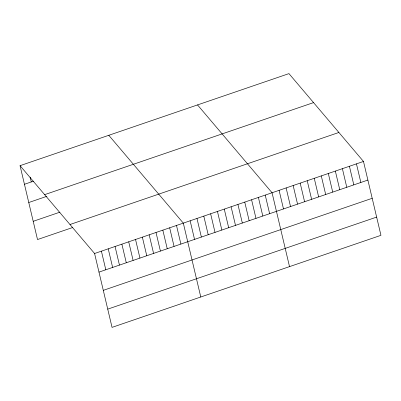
<?xml version="1.0" encoding="UTF-8"?>
<svg xmlns="http://www.w3.org/2000/svg" width="401" height="401" viewBox="0 0 401 401"><rect width="100%" height="100%" fill="white"/><g stroke="black" fill="none" stroke-linecap="round" stroke-linejoin="round"><path stroke-width="0.6" d="M20.05 165.673L288.956 73.624L363.486 161.453L380.95 235.327L112.044 327.376L94.581 253.502L20.05 165.673L37.514 239.547L72.781 227.472M24.451 184.28L33.549 181.162M44.646 194.655L313.552 102.606M28.762 202.52L46.962 196.284M33.203 221.307L59.939 212.159M69.985 224.52L338.89 132.47M94.581 253.502L363.486 161.453M98.977 272.109L367.887 180.059M103.288 290.349L372.198 198.3M107.734 309.136L376.639 217.091M197.528 104.922L272.058 192.751L289.522 266.625M108.791 135.297L183.317 223.126L200.781 297.001M356.454 163.859L360.855 182.47M349.421 166.27L353.817 184.876M342.389 168.676L346.785 187.282M335.356 171.082L339.752 189.688M328.324 173.493L332.72 192.099M321.291 175.899L325.687 194.505M314.259 178.305L318.655 196.911M307.221 180.711L311.622 199.322M300.189 183.122L304.59 201.728M293.156 185.528L297.557 204.134M286.124 187.934L290.524 206.54M279.091 190.345L283.492 208.951M265.231 195.086L269.632 213.693M258.404 197.422L262.805 216.029M251.582 199.758L255.978 218.365M244.755 202.094L249.151 220.705M237.928 204.435L242.324 223.041M231.101 206.771L235.502 225.377M224.274 209.106L228.675 227.713M217.447 211.442L221.848 230.049M210.625 213.778L215.021 232.385M203.798 216.114L208.194 234.725M196.971 218.455L201.372 237.061M190.144 220.791L194.545 239.397M176.495 225.462L180.891 244.069M169.668 227.798L174.064 246.404M162.841 230.134L167.237 248.74M156.014 232.475L160.415 251.081M149.187 234.811L153.588 253.417M142.36 237.146L146.761 255.753M135.538 239.482L139.934 258.089M128.711 241.818L133.107 260.424M121.884 244.154L126.285 262.76M115.057 246.49L119.458 265.101M108.23 248.831L112.631 267.437M101.408 251.166L105.804 269.773M30.14 177.142L31.273 181.944"/></g></svg>
